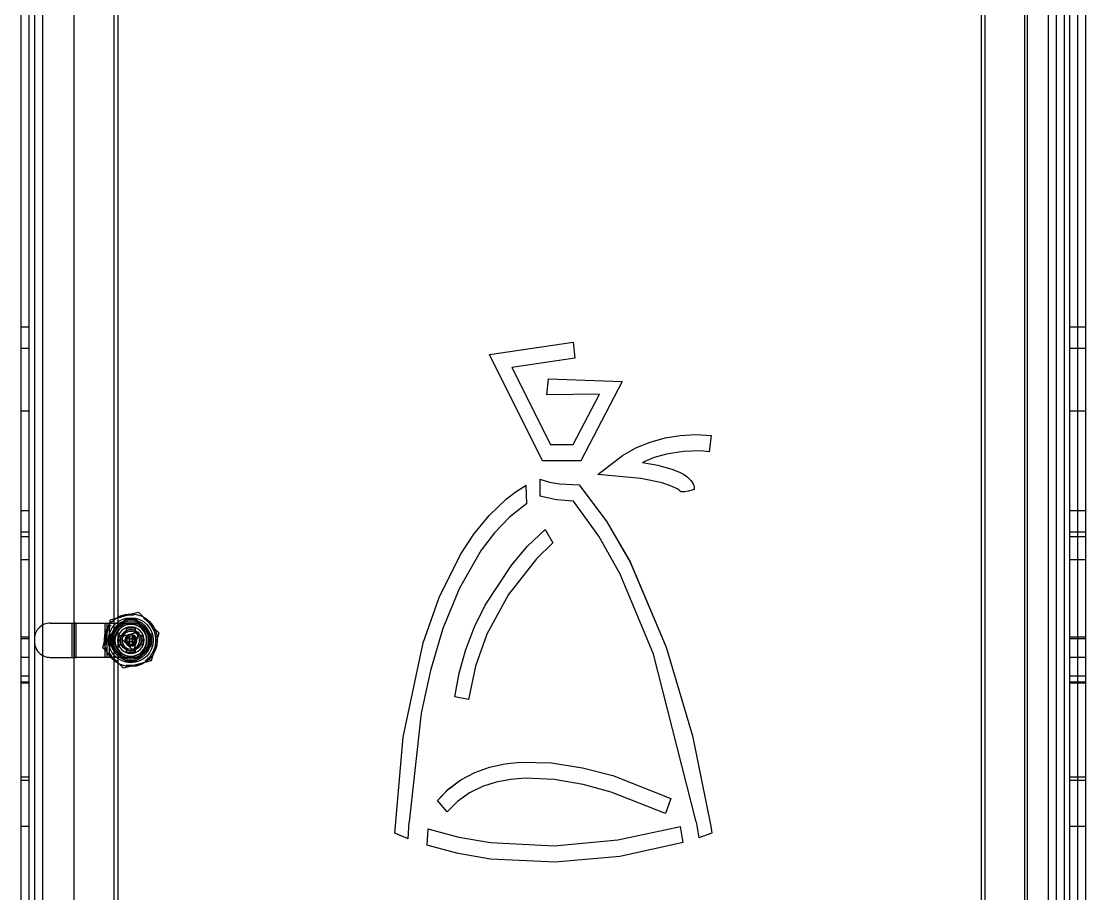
# Model space of a CAD drawing. Header units: millimetres. Extents: x 10366 to 13995, y 24552 to 29685.
# Drawn here: x 11686.1 to 12089.1, y 27532.2 to 27862.4 of the extents above; entities that cross this region are included whole.
import ezdxf

# ---------------------------------------------------------------- set-up
doc = ezdxf.new("R2010")
doc.units = ezdxf.units.MM
doc.header["$LTSCALE"] = 3
doc.layers.add('DomyÅ›lny', color=7, linetype='Continuous')

msp = doc.modelspace()

# ---------------------------------------------------------------- linework, layer by layer
at = {"layer": 'DomyÅ›lny'}
for p, q in [((11689.05, 27232.68), (11689.05, 28022.68)), ((12083.05, 27232.68), (12083.05, 28022.68)), ((12089.05, 27232.68), (12089.05, 28022.68)), ((11686.05, 27235.68), (11686.05, 28019.68)), ((11706.05, 27237.68), (11706.05, 28017.68)), ((12066.05, 27237.68), (12066.05, 28017.68)), ((12066.96, 27237.68), (12066.96, 28017.68)), ((12074.96, 27237.68), (12074.96, 28017.68)), ((12086.05, 27235.68), (12086.05, 28019.68)), ((12086.05, 27235.68), (12086.05, 28019.68)), ((11691.05, 28014.68), (11691.05, 27240.68)), ((11694.05, 28014.68), (11694.05, 27240.68)), ((12078.05, 27240.68), (12078.05, 28014.68)), ((12081.05, 27240.68), (12081.05, 28014.68)), ((11721.05, 27982.68), (11721.05, 27237.68)), ((11722.55, 27982.68), (11722.55, 27234.18)), ((12049.55, 27234.18), (12049.55, 27982.68)), ((12051.05, 27237.68), (12051.05, 27982.68)), ((11686.05, 27746.79), (11689.05, 27746.79)), ((12083.05, 27746.79), (12086.05, 27746.79)), ((12086.05, 27746.79), (12089.05, 27746.79)), ((11686.05, 27738.7), (11689.05, 27738.7)), ((11863.31, 27736.32), (11895.05, 27740.98)), ((11895.05, 27740.98), (11895.69, 27734.91)), ((12083.05, 27738.7), (12086.05, 27738.7)), ((12086.05, 27738.7), (12089.05, 27738.7)), ((11883.45, 27696.08), (11863.31, 27736.32)), ((11895.69, 27734.91), (11871.82, 27731.4)), ((11871.82, 27731.4), (11886.44, 27702.2)), ((11885.01, 27721.03), (11885.7, 27727.11)), ((11885.7, 27727.11), (11913.59, 27726.06)), ((11913.59, 27726.06), (11897.95, 27696.08)), ((11904.95, 27721.23), (11885.01, 27721.03)), ((11895.03, 27702.2), (11904.95, 27721.23)), ((11686.05, 27714.9), (11689.05, 27714.9)), ((12083.05, 27714.9), (12086.05, 27714.9)), ((12086.05, 27714.9), (12089.05, 27714.9)), ((11947.24, 27705.56), (11946.53, 27699.49)), ((11886.44, 27702.2), (11895.03, 27702.2)), ((11897.95, 27696.08), (11883.45, 27696.08)), ((11877.41, 27679.91), (11877.23, 27686.82)), ((11882.38, 27689.04), (11882.38, 27682.66)), ((11940.87, 27685.17), (11938.63, 27684.58)), ((11689.05, 27677.13), (11686.05, 27677.13)), ((12086.05, 27677.13), (12083.05, 27677.13)), ((12089.05, 27677.13), (12086.05, 27677.13)), ((11884.34, 27670.01), (11887.29, 27664.96)), ((11689.05, 27668.97), (11686.05, 27668.97)), ((11686.05, 27667.41), (11689.05, 27667.41)), ((12086.05, 27668.97), (12083.05, 27668.97)), ((12083.05, 27667.41), (12086.05, 27667.41)), ((12089.05, 27668.97), (12086.05, 27668.97)), ((12086.05, 27667.41), (12089.05, 27667.41)), ((11686.05, 27658.64), (11689.05, 27658.64)), ((12083.05, 27658.64), (12086.05, 27658.64)), ((12086.05, 27658.64), (12089.05, 27658.64)), ((11697.05, 27634.63), (11705.26, 27634.63)), ((11705.26, 27621.63), (11705.26, 27634.63)), ((11706.11, 27634.63), (11717.78, 27634.63)), ((11706.11, 27634.63), (11706.11, 27621.63)), ((11706.8, 27634.63), (11706.11, 27634.63)), ((11706.8, 27621.63), (11706.8, 27634.63)), ((11717.78, 27634.63), (11718.47, 27634.63)), ((11717.78, 27621.63), (11717.78, 27634.63)), ((11718.47, 27634.63), (11718.47, 27621.63)), ((11719.32, 27634.63), (11719.32, 27621.63)), ((11719.32, 27634.63), (11730.53, 27634.63)), ((11719.81, 27630.24), (11725.41, 27635.85)), ((11729.64, 27635.85), (11735.24, 27630.24)), ((11722.83, 27626.43), (11722.83, 27629.83)), ((11722.83, 27629.83), (11724.18, 27629.83)), ((11724.18, 27629.83), (11722.83, 27629.83)), ((11722.83, 27629.83), (11722.83, 27626.43)), ((11730.59, 27631.19), (11723.34, 27629.25)), ((11725.83, 27631.47), (11725.83, 27632.83)), ((11725.83, 27632.83), (11729.23, 27632.83)), ((11729.23, 27632.83), (11725.83, 27632.83)), ((11725.83, 27632.83), (11725.83, 27631.47)), ((11728.65, 27623.95), (11730.59, 27631.19)), ((11729.23, 27632.83), (11729.23, 27631.47)), ((11729.23, 27631.47), (11729.23, 27632.83)), ((11730.87, 27629.83), (11732.23, 27629.83)), ((11732.23, 27629.83), (11730.87, 27629.83)), ((11732.23, 27629.83), (11732.23, 27626.43)), ((11732.23, 27626.43), (11732.23, 27629.83)), ((11686.05, 27629.38), (11689.05, 27629.38)), ((11686.05, 27628.78), (11689.05, 27628.78)), ((11725.41, 27620.41), (11719.81, 27626.02)), ((11724.18, 27626.43), (11722.83, 27626.43)), ((11722.83, 27626.43), (11724.18, 27626.43)), ((11723.34, 27629.25), (11728.65, 27623.95)), ((11728.27, 27628.33), (11728.15, 27628.46)), ((11735.24, 27626.02), (11729.64, 27620.41)), ((11732.23, 27626.43), (11730.87, 27626.43)), ((11730.87, 27626.43), (11732.23, 27626.43)), ((12083.05, 27629.38), (12086.05, 27629.38)), ((12083.05, 27628.78), (12086.05, 27628.78)), ((12086.05, 27629.38), (12089.05, 27629.38)), ((12086.05, 27628.78), (12089.05, 27628.78)), ((11697.05, 27621.63), (11705.26, 27621.63)), ((11717.78, 27621.63), (11706.11, 27621.63)), ((11706.11, 27621.63), (11706.8, 27621.63)), ((11718.47, 27621.63), (11717.78, 27621.63)), ((11730.53, 27621.63), (11719.32, 27621.63)), ((11725.83, 27623.43), (11725.83, 27624.79)), ((11725.83, 27624.79), (11725.83, 27623.43)), ((11729.23, 27623.43), (11725.83, 27623.43)), ((11725.83, 27623.43), (11729.23, 27623.43)), ((11729.23, 27624.79), (11729.23, 27623.43)), ((11729.23, 27623.43), (11729.23, 27624.79)), ((11689.05, 27621.62), (11686.05, 27621.62)), ((11735.28, 27620.37), (11734.24, 27621.41)), ((12086.05, 27621.62), (12083.05, 27621.62)), ((12089.05, 27621.62), (12086.05, 27621.62)), ((11689.05, 27614.56), (11686.05, 27614.56)), ((12086.05, 27614.56), (12083.05, 27614.56)), ((12089.05, 27614.56), (12086.05, 27614.56)), ((11686.05, 27612.38), (11689.05, 27612.38)), ((11686.05, 27612.04), (11689.05, 27612.04)), ((12083.05, 27612.38), (12086.05, 27612.38)), ((12083.05, 27612.04), (12086.05, 27612.04)), ((12086.05, 27612.38), (12089.05, 27612.38)), ((12086.05, 27612.04), (12089.05, 27612.04)), ((11855.37, 27605.73), (11850.22, 27606.69)), ((11689.05, 27576.26), (11686.05, 27576.26)), ((11689.05, 27575.1), (11686.05, 27575.1)), ((12086.05, 27576.26), (12083.05, 27576.26)), ((12086.05, 27575.1), (12083.05, 27575.1)), ((12089.05, 27576.26), (12086.05, 27576.26)), ((12089.05, 27575.1), (12086.05, 27575.1)), ((11847.31, 27563.22), (11843.59, 27567.52)), ((11932.03, 27568.17), (11929.95, 27562.56)), ((11689.05, 27557.69), (11686.05, 27557.69)), ((11832.59, 27553), (11832.92, 27559.34)), ((11936.7, 27551.53), (11935.65, 27557.59)), ((11941.56, 27559.37), (11942.56, 27553.31)), ((11947.13, 27557.7), (11947.5, 27555.08)), ((12086.05, 27557.69), (12083.05, 27557.69)), ((12089.05, 27557.69), (12086.05, 27557.69)), ((11840.01, 27556.79), (11839.63, 27550.55))]:
    msp.add_line(p, q, dxfattribs=at)
for points in [[(11904.36, 27690.88, 0), (11913.66, 27697.99, 0), (11918.74, 27700.89, 0), (11924.15, 27703.13, 0), (11929.78, 27704.71, 0), (11935.56, 27705.64, 0), (11941.4, 27705.95, 0), (11947.24, 27705.56, 0)], [(11904.36, 27690.88, 0), (11913.66, 27697.99, 0), (11918.74, 27700.89, 0), (11924.15, 27703.13, 0), (11929.78, 27704.71, 0), (11935.56, 27705.64, 0), (11941.4, 27705.95, 0), (11947.24, 27705.56, 0)], [(11946.53, 27699.49, 0), (11943.3, 27699.75, 0), (11936.81, 27699.58, 0), (11930.39, 27698.57, 0), (11925.7, 27697.25, 0), (11921.19, 27695.43, 0)], [(11921.19, 27695.43, 0), (11927.02, 27694.38, 0), (11932.72, 27692.77, 0), (11935.45, 27691.63, 0), (11936.75, 27690.92, 0), (11937.98, 27690.1, 0), (11939.1, 27689.12, 0), (11939.59, 27688.57, 0), (11940.02, 27687.97, 0), (11940.38, 27687.32, 0), (11940.65, 27686.63, 0), (11940.81, 27685.91, 0), (11940.87, 27685.17, 0)], [(11935.82, 27684.24, 0), (11935.8, 27684.26, 0), (11935.72, 27684.36, 0), (11935.55, 27684.55, 0), (11935.16, 27684.88, 0), (11934.32, 27685.46, 0), (11932.5, 27686.37, 0), (11928.65, 27687.7, 0), (11920.67, 27689.33, 0), (11904.36, 27690.88, 0)], [(11827.5, 27555.08, 0), (11830.66, 27591.42, 0), (11838.18, 27627.1, 0), (11844.24, 27644.31, 0), (11852.37, 27660.63, 0), (11857.39, 27668.25, 0), (11863.15, 27675.32, 0), (11869.73, 27681.63, 0), (11873.36, 27684.4, 0), (11877.23, 27686.82, 0)], [(11882.43, 27689.06, 0), (11886.05, 27687.96, 0), (11889.77, 27687.3, 0), (11897.32, 27686.89, 0)], [(11897.32, 27686.89, 0), (11907.79, 27672.88, 0), (11916.55, 27657.74, 0), (11930.23, 27625.55, 0), (11940.2, 27592, 0), (11947.13, 27557.7, 0)], [(11897.32, 27686.89, 0), (11907.79, 27672.88, 0), (11916.55, 27657.73, 0), (11930.23, 27625.54, 0), (11940.2, 27592, 0), (11947.13, 27557.7, 0)], [(11895.14, 27680.77, 0), (11888.69, 27681.28, 0), (11882.38, 27682.66, 0)], [(11938.63, 27684.58, 0), (11937.24, 27684.31, 0), (11936.53, 27684.25, 0), (11936.17, 27684.24, 0), (11936, 27684.23, 0), (11935.91, 27684.24, 0), (11935.86, 27684.24, 0), (11935.84, 27684.24, 0), (11935.83, 27684.24, 0), (11935.82, 27684.24, 0), (11935.82, 27684.24, 0), (11935.82, 27684.24, 0), (11935.82, 27684.24, 0), (11935.82, 27684.24, 0), (11935.82, 27684.24, 0), (11935.82, 27684.24, 0), (11935.82, 27684.24, 0), (11935.82, 27684.24, 0), (11935.82, 27684.24, 0), (11935.82, 27684.24, 0)], [(11877.41, 27679.91, 0), (11870.94, 27674.76, 0), (11865.24, 27668.77, 0), (11860.22, 27662.18, 0), (11851.96, 27647.84, 0), (11845.67, 27632.53, 0), (11840.93, 27616.66, 0), (11837.45, 27600.47, 0), (11832.92, 27559.34, 0)], [(11877.41, 27679.91, 0), (11870.94, 27674.76, 0), (11865.23, 27668.76, 0), (11860.22, 27662.18, 0), (11851.96, 27647.84, 0), (11845.66, 27632.53, 0), (11840.93, 27616.66, 0), (11837.45, 27600.47, 0), (11832.92, 27559.34, 0)], [(11941.56, 27559.37, 0), (11925.4, 27622.9, 0), (11912.74, 27653.15, 0), (11904.72, 27667.46, 0), (11895.14, 27680.77, 0)], [(11850.22, 27606.69, 0), (11851.87, 27615.72, 0), (11854.34, 27624.56, 0), (11857.62, 27633.14, 0), (11861.64, 27641.39, 0), (11871.72, 27656.71, 0), (11877.7, 27663.67, 0), (11884.34, 27670.01, 0)], [(11850.22, 27606.69, 0), (11851.87, 27615.72, 0), (11854.34, 27624.56, 0), (11857.62, 27633.14, 0), (11861.64, 27641.39, 0), (11871.72, 27656.71, 0), (11877.7, 27663.67, 0), (11884.34, 27670.01, 0)], [(11887.29, 27664.96, 0), (11881.14, 27658.98, 0), (11870.57, 27645.48, 0), (11862.36, 27630.43, 0), (11858, 27618.33, 0), (11855.37, 27605.73, 0)], [(11725.07, 27637.31, 0), (11730.37, 27638.73, 0)], [(11730.37, 27638.73, 0), (11734.24, 27634.85, 0)], [(11705.26, 27634.63, 0), (11706.11, 27634.63, 0)], [(11717.78, 27634.63, 0), (11719.32, 27634.63, 0)], [(11718.35, 27630.59, 0), (11719.77, 27635.89, 0)], [(11719.77, 27635.89, 0), (11725.07, 27637.31, 0)], [(11734.24, 27634.85, 0), (11738.12, 27630.97, 0)], [(11716.93, 27625.29, 0), (11718.35, 27630.59, 0)], [(11726.28, 27629.91, 0), (11727.33, 27628.87, 0)], [(11738.12, 27630.97, 0), (11737.23, 27627.62, 0)], [(11727.33, 27627.39, 0), (11726.28, 27626.34, 0)], [(11726.91, 27628.46, 0), (11726.4, 27628.9, 0)], [(11726.4, 27627.36, 0), (11726.91, 27627.8, 0)], [(11726.76, 27629.26, 0), (11727.2, 27628.75, 0)], [(11727.2, 27627.51, 0), (11726.76, 27627, 0)], [(11726.91, 27627.8, 0), (11726.94, 27627.84, 0), (11726.97, 27627.87, 0), (11726.99, 27627.91, 0), (11727.01, 27627.94, 0), (11727.03, 27627.99, 0), (11727.04, 27628.03, 0), (11727.05, 27628.08, 0), (11727.05, 27628.13, 0), (11727.05, 27628.18, 0), (11727.04, 27628.23, 0), (11727.03, 27628.27, 0), (11727.01, 27628.31, 0), (11726.99, 27628.35, 0), (11726.97, 27628.39, 0), (11726.94, 27628.42, 0), (11726.91, 27628.46, 0)], [(11727.2, 27628.75, 0), (11727.23, 27628.72, 0), (11727.27, 27628.69, 0), (11727.3, 27628.66, 0), (11727.34, 27628.64, 0), (11727.38, 27628.63, 0), (11727.43, 27628.61, 0), (11727.48, 27628.6, 0), (11727.53, 27628.6, 0), (11727.57, 27628.6, 0), (11727.62, 27628.61, 0), (11727.67, 27628.63, 0), (11727.71, 27628.64, 0), (11727.75, 27628.66, 0), (11727.79, 27628.69, 0), (11727.82, 27628.72, 0), (11727.85, 27628.75, 0)], [(11727.85, 27627.51, 0), (11727.82, 27627.54, 0), (11727.79, 27627.57, 0), (11727.75, 27627.59, 0), (11727.71, 27627.62, 0), (11727.67, 27627.63, 0), (11727.62, 27627.65, 0), (11727.57, 27627.65, 0), (11727.53, 27627.66, 0), (11727.48, 27627.65, 0), (11727.43, 27627.65, 0), (11727.38, 27627.63, 0), (11727.34, 27627.62, 0), (11727.3, 27627.59, 0), (11727.27, 27627.57, 0), (11727.23, 27627.54, 0), (11727.2, 27627.51, 0)], [(11727.85, 27628.75, 0), (11728.3, 27629.26, 0)], [(11728.3, 27627, 0), (11727.85, 27627.51, 0)], [(11728.15, 27628.46, 0), (11728.12, 27628.42, 0), (11728.09, 27628.39, 0), (11728.06, 27628.35, 0), (11728.04, 27628.31, 0), (11728.02, 27628.27, 0), (11728.01, 27628.23, 0), (11728, 27628.18, 0), (11728, 27628.13, 0), (11728, 27628.08, 0), (11728.01, 27628.03, 0), (11728.02, 27627.99, 0), (11728.04, 27627.94, 0), (11728.06, 27627.91, 0), (11728.09, 27627.87, 0), (11728.12, 27627.84, 0), (11728.15, 27627.8, 0)], [(11728.65, 27628.9, 0), (11728.15, 27628.46, 0)], [(11728.15, 27627.8, 0), (11728.65, 27627.36, 0)], [(11728.27, 27628.33, 0), (11728.25, 27628.31, 0), (11728.23, 27628.29, 0), (11728.22, 27628.26, 0), (11728.21, 27628.24, 0), (11728.2, 27628.21, 0), (11728.19, 27628.18, 0), (11728.18, 27628.16, 0), (11728.18, 27628.13, 0), (11728.18, 27628.1, 0), (11728.19, 27628.07, 0), (11728.2, 27628.05, 0), (11728.21, 27628.02, 0), (11728.22, 27627.99, 0), (11728.23, 27627.97, 0), (11728.25, 27627.95, 0), (11728.27, 27627.93, 0)], [(11729.31, 27629.37, 0), (11728.27, 27628.33, 0)], [(11728.27, 27627.93, 0), (11729.31, 27626.88, 0)], [(11736.7, 27625.67, 0), (11735.28, 27620.37, 0)], [(11737.12, 27627.23, 0), (11736.7, 27625.67, 0)], [(11705.26, 27621.63, 0), (11706.11, 27621.63, 0)], [(11720.81, 27621.41, 0), (11716.93, 27625.29, 0)], [(11719.32, 27621.63, 0), (11717.78, 27621.63, 0)], [(11724.69, 27617.53, 0), (11720.81, 27621.41, 0)], [(11728.6, 27618.58, 0), (11724.69, 27617.53, 0)], [(11729.99, 27618.95, 0), (11728.6, 27618.58, 0)], [(11735.28, 27620.37, 0), (11729.99, 27618.95, 0)], [(11843.59, 27567.52, 0), (11847.74, 27571.76, 0), (11852.49, 27575.3, 0), (11857.73, 27578.07, 0), (11863.31, 27580.06, 0), (11869.1, 27581.34, 0), (11874.99, 27581.98, 0), (11886.83, 27581.73, 0), (11898.54, 27579.89, 0), (11910.01, 27576.89, 0), (11932.03, 27568.17, 0)], [(11843.59, 27567.52, 0), (11847.73, 27571.75, 0), (11852.48, 27575.3, 0), (11857.72, 27578.07, 0), (11863.3, 27580.06, 0), (11869.09, 27581.34, 0), (11874.98, 27581.98, 0), (11886.83, 27581.73, 0), (11898.54, 27579.9, 0), (11910.01, 27576.9, 0), (11932.03, 27568.17, 0)], [(11929.95, 27562.56, 0), (11909.41, 27570.64, 0), (11898.75, 27573.51, 0), (11887.86, 27575.37, 0), (11876.84, 27575.87, 0), (11871.33, 27575.44, 0), (11865.9, 27574.43, 0), (11860.64, 27572.76, 0), (11855.69, 27570.33, 0), (11851.19, 27567.13, 0), (11847.31, 27563.22, 0)], [(11929.95, 27562.56, 0), (11909.42, 27570.64, 0), (11898.75, 27573.51, 0), (11887.87, 27575.37, 0), (11876.84, 27575.87, 0), (11871.34, 27575.44, 0), (11865.91, 27574.43, 0), (11860.65, 27572.76, 0), (11855.69, 27570.33, 0), (11851.19, 27567.13, 0), (11847.31, 27563.22, 0)], [(11840.01, 27556.79, 0), (11851.71, 27553.63, 0), (11863.65, 27551.57, 0), (11887.84, 27550.38, 0), (11911.96, 27552.54, 0), (11935.65, 27557.59, 0)], [(11832.59, 27553, 0), (11827.5, 27555.08, 0)], [(11947.5, 27555.08, 0), (11942.56, 27553.31, 0)], [(11936.7, 27551.53, 0), (11912.68, 27546.32, 0), (11888.19, 27544.12, 0), (11863.64, 27545.33, 0), (11851.52, 27547.4, 0), (11839.63, 27550.55, 0)], [(11936.7, 27551.53, 0), (11912.68, 27546.32, 0), (11888.19, 27544.12, 0), (11863.64, 27545.33, 0), (11851.52, 27547.4, 0), (11839.63, 27550.55, 0)]]:
    msp.add_polyline3d(points, dxfattribs=at)
for radius in [10, 8.5, 6.75, 4, 1.62]:
    msp.add_circle((11727.53, 27628.13), radius, dxfattribs=at)
for centre, radius, start, end in [((11697.05, 27628.63), 6, 90, 135), ((11727.53, 27628.13), 9.5, 142.7996, 150.5747), ((11727.53, 27628.13), 6, 45.776, 225.776), ((11727.53, 27628.13), 6, 45.776, 225.776), ((11727.53, 27628.13), 7.69, 315, 135), ((11727.53, 27628.13), 7.19, 315, 135), ((11727.53, 27628.13), 9.5, 105, 117.437), ((11727.53, 27628.13), 6.15, 315, 135), ((11727.53, 27628.13), 9.5, 83.3785, 105), ((11727.53, 27628.13), 8, 74.6863, 105.3137), ((11724.98, 27628.13), 8.54, 310.4497, 49.5503), ((11727.53, 27628.13), 9.5, 45, 58.3593), ((11727.53, 27628.13), 9.5, 34.691, 45), ((11727.53, 27628.13), 9.5, 345, 45), ((11697.05, 27628.63), 6, 155.8736, 180), ((11697.05, 27628.63), 6, 135, 155.8736), ((11727.53, 27628.13), 9.5, 165, 190.3616), ((11727.53, 27628.13), 9.5, 156.3431, 165), ((11727.53, 27628.13), 8, 164.6863, 195.3137), ((11727.53, 27628.13), 7.69, 135, 315), ((11727.53, 27628.13), 7.19, 135, 315), ((11727.53, 27628.13), 6.15, 135, 315), ((11727.53, 27628.13), 5, 135, 315), ((11727.53, 27628.13), 5, 135, 315), ((11727.53, 27628.13), 6, 225.776, 45.776), ((11727.53, 27628.13), 6, 225.776, 45.776), ((11727.53, 27628.13), 3.96, 45, 315), ((11727.53, 27628.13), 5, 315, 135), ((11727.53, 27628.13), 5, 315, 135), ((11727.53, 27628.13), 3.75, 116.9577, 153.0423), ((11727.53, 27628.13), 3.75, 116.9577, 153.0423), ((11727.53, 27628.13), 3.33, 45, 315), ((11727.53, 27628.13), 2.25, 45.776, 225.776), ((11727.53, 27628.13), 2.25, 45.776, 225.776), ((11727.53, 27628.13), 2, 45, 225), ((11727.53, 27628.13), 2.25, 225.776, 45.776), ((11727.53, 27628.13), 2.25, 225.776, 45.776), ((11727.53, 27628.13), 1.57, 45, 225), ((11727.53, 27628.13), 3.75, 26.9577, 63.0423), ((11727.53, 27628.13), 3.75, 26.9577, 63.0423), ((11727.53, 27628.13), 3.33, 315, 45), ((11727.53, 27628.13), 3.96, 315, 45), ((11727.53, 27628.13), 8, 344.6863, 15.3137), ((11727.53, 27628.13), 9.5, 23.3446, 32.5739), ((11727.53, 27628.13), 9.5, 4.8325, 12.7738), ((11697.05, 27627.63), 6, 180, 199.5591), ((11727.53, 27628.13), 3.75, 206.9577, 243.0423), ((11727.53, 27628.13), 3.75, 206.9577, 243.0423), ((11727.53, 27628.13), 2, 225, 45), ((11727.53, 27628.13), 1.37, 124.3295, 145.6705), ((11727.53, 27628.13), 1.37, 214.3295, 235.6705), ((11727.53, 27628.13), 1.57, 225, 45), ((11727.53, 27628.13), 3.75, 296.9577, 333.0423), ((11727.53, 27628.13), 3.75, 296.9577, 333.0423), ((11727.53, 27628.13), 9.5, 328.4013, 345), ((11727.53, 27628.13), 9.5, 345, 357.2587), ((11697.05, 27627.63), 6, 199.5591, 225), ((11697.05, 27627.63), 6, 225, 270), ((11727.53, 27628.13), 9.5, 212.0044, 225), ((11727.53, 27628.13), 9.5, 315, 327.0762), ((11727.53, 27628.13), 9.5, 225, 239.2684), ((11727.53, 27628.13), 8, 254.6863, 285.3137), ((11727.53, 27628.13), 9.5, 258.8367, 266.6576), ((11727.53, 27628.13), 9.5, 266.6576, 274.3088), ((11727.53, 27628.13), 9.5, 274.3088, 285), ((11727.53, 27628.13), 9.5, 285, 295.6719), ((11727.53, 27628.13), 9.5, 303.5438, 315)]:
    msp.add_arc(centre, radius, start, end, dxfattribs=at)

doc.saveas('drawing.dxf')
